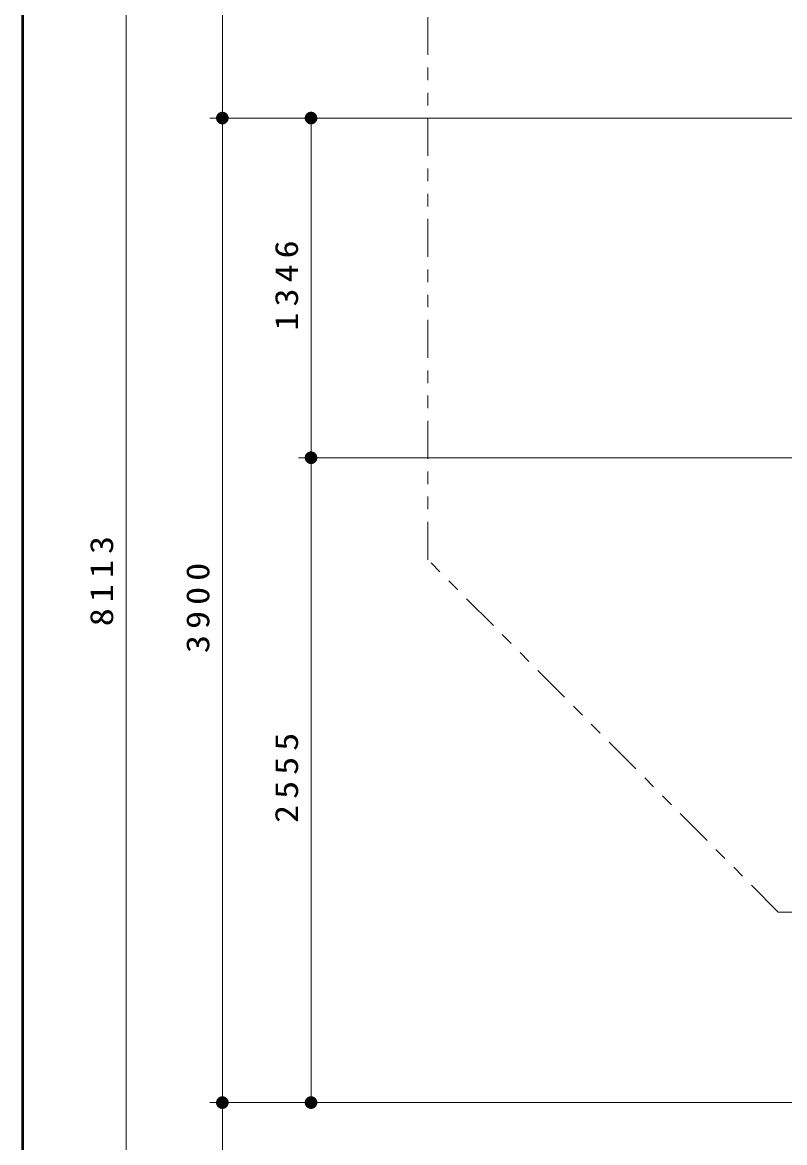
# Model space of a CAD drawing. Units: millimetres on the paper, scale 1:50. Extents: x -385 to 840, y 0 to 267.
# Drawn here: x -385 to -324.7, y 99.8 to 188.6 of the extents above; entities that cross this region are included whole.
import ezdxf

# ---------------------------------------------------------------- set-up
doc = ezdxf.new("R2010")
doc.units = ezdxf.units.MM
doc.linetypes.add('USER3', pattern=[8, 3, -1, 1, -1, 1, -1])
doc.layers.add('1_50', color=7, linetype='Continuous', lineweight=25)
doc.layers.add('LY_3', color=7, linetype='Continuous', lineweight=13)
doc.styles.add('ＭＳ ゴシック', font='')
doc.styles.get('ＭＳ ゴシック').set_extended_font_data('MS Gothic')

# ---------------------------------------------------------------- blocks, each defined once
blk = doc.blocks.new('filled_dot')
at = {"color": 0, "linetype": 'Continuous', "lineweight": -2, "const_width": 1.25}
blk.add_lwpolyline([(-0.625, 0, 1), (0.625, 0, 1)], format="xyb", close=True, dxfattribs=at)

msp = doc.modelspace()

# ---------------------------------------------------------------- linework, layer by layer
at = {"layer": '1_50', "lineweight": 13}
for p, q in [((-376.786, 62.998), (-376.786, 225.262)), ((-369.17, 181.004), (-369.17, 217.004)), ((-363.148, 181.004), (-370.17, 181.004)), ((-369.17, 102.998), (-369.17, 181.004)), ((-311.179, 181.004), (-363.148, 181.004)), ((-362.148, 154.092), (-362.148, 181.004)), ((-311.179, 154.092), (-363.148, 154.092)), ((-362.148, 102.998), (-362.148, 154.092)), ((-363.148, 102.998), (-370.17, 102.998)), ((-369.17, 62.998), (-369.17, 102.998)), ((-268.849, 102.998), (-363.148, 102.998))]:
    msp.add_line(p, q, dxfattribs=at)
at = {"layer": '1_50', "linetype": 'USER3', "lineweight": 13}
for p, q in [((-352.905, 146.009), (-352.905, 189.087)), ((-325.153, 118.092), (-352.905, 146.009)), ((-325.153, 118.092), (-303.849, 118.092))]:
    msp.add_line(p, q, dxfattribs=at)
at = {"layer": 'LY_3', "lineweight": 50}
msp.add_line((-385, 267), (-385, 0), dxfattribs=at)

# ---------------------------------------------------------------- block references
at = {"layer": '1_50', "lineweight": 13, "xscale": 0.4, "yscale": 0.4}
for p, rotation in [((-369.17, 181.004), 270), ((-369.17, 181.004), 90), ((-362.148, 181.004), 270), ((-362.148, 154.092), 270), ((-362.148, 154.092), 90), ((-369.17, 102.998), 270), ((-369.17, 102.998), 90), ((-362.148, 102.998), 90)]:
    msp.add_blockref('filled_dot', p, dxfattribs=dict(at, rotation=rotation))

# ---------------------------------------------------------------- texts
at = {"layer": '1_50', "char_height": 1.833, "attachment_point": 8, "rotation": 90, "style": 'ＭＳ ゴシック'}
for s, insert in [('\\T1.33;\\W1.15;1346', (-363.148, 167.976)), ('\\T1.33;\\W1.15;8113', (-377.786, 144.551)), ('\\T1.33;\\W1.15;3900', (-370.17, 142.429)), ('\\T1.33;\\W1.15;2555', (-363.148, 128.962))]:
    msp.add_mtext(s, dxfattribs=dict(at, insert=insert))

doc.saveas('drawing.dxf')
